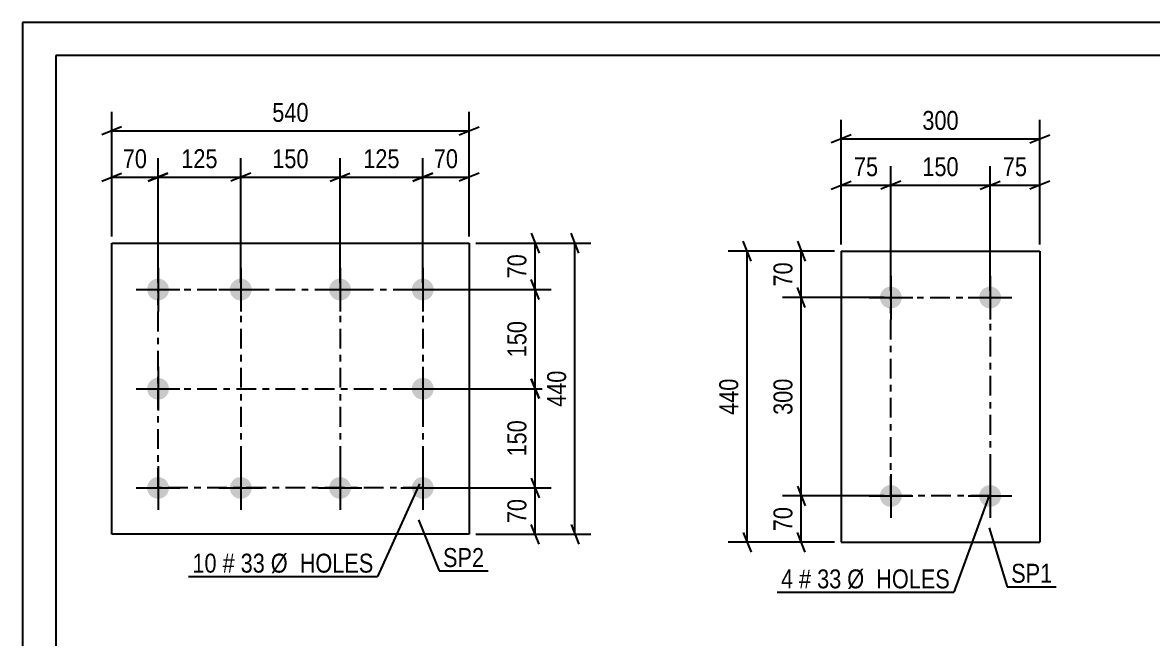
# Model space of a CAD drawing. Header units: millimetres. Extents: x 0 to 594, y 0 to 420.
# Drawn here: x 0 to 170.7, y 326.9 to 420 of the extents above; entities that cross this region are included whole.
import ezdxf

# ---------------------------------------------------------------- set-up
doc = ezdxf.new("R2010")
doc.units = ezdxf.units.MM
doc.linetypes.add('DXK_LINE_DOT3', pattern=[5.9187, 2.979, -0.9799, 0.9799, -0.9799])
doc.styles.add('Arial Narrow', font='ARIALN.TTF', dxfattribs={"height": 0.2})

# ---------------------------------------------------------------- blocks, each defined once
blk = doc.blocks.new('Unknown-389636517-16427 - 80800')
at = {"color": 5, "linetype": 'Continuous'}
for p, q in [((594, 420), (0, 420)), ((0, 420), (0, 0)), ((589, 415), (5, 415)), ((5, 415), (5, 5))]:
    blk.add_line(p, q, dxfattribs=at)
blk = doc.blocks.new('Part-389636517-20413 - 20412')
at = {"color": 2, "linetype": 'Continuous'}
for p, q in [((123.7, 385.43), (123.7, 341.43)), ((123.7, 385.43), (153.7, 385.43)), ((153.7, 385.43), (153.7, 341.43)), ((123.7, 341.43), (153.7, 341.43))]:
    blk.add_line(p, q, dxfattribs=at)
blk = doc.blocks.new('Bolt-389636517-20414 - 20412')
at = {"linetype": 'Continuous'}
for points in [[(131.2, 380.08, -1), (131.2, 376.78, -1)], [(146.2, 380.08, -1), (146.2, 376.78, -1)], [(131.2, 350.08, -1), (131.2, 346.78, -1)], [(146.2, 350.08, -1), (146.2, 346.78, -1)]]:
    blk.add_hatch(color=1, dxfattribs=at).paths.add_polyline_path(points)
at = {"color": 1, "linetype": 'Continuous'}
for p, q in [((131.2, 381.73), (131.2, 375.13)), ((146.2, 381.73), (146.2, 375.13)), ((127.9, 378.43), (134.5, 378.43)), ((142.9, 378.43), (149.5, 378.43)), ((131.2, 351.73), (131.2, 345.13)), ((146.2, 351.73), (146.2, 345.13)), ((127.9, 348.43), (134.5, 348.43)), ((142.9, 348.43), (149.5, 348.43))]:
    blk.add_line(p, q, dxfattribs=at)
blk = doc.blocks.new('Part-389636517-20421 - 20420')
at = {"color": 2, "linetype": 'Continuous'}
for p, q in [((13.47, 342.64), (13.47, 386.64)), ((13.47, 386.64), (67.47, 386.64)), ((67.47, 386.64), (67.47, 342.64)), ((67.47, 342.64), (13.47, 342.64))]:
    blk.add_line(p, q, dxfattribs=at)
blk = doc.blocks.new('Bolt-389636517-20422 - 20420')
at = {"linetype": 'Continuous'}
for points in [[(20.47, 381.29, -1), (20.47, 377.99, -1)], [(32.97, 381.29, -1), (32.97, 377.99, -1)], [(47.97, 381.29, -1), (47.97, 377.99, -1)], [(60.47, 381.29, -1), (60.47, 377.99, -1)], [(20.47, 366.29, -1), (20.47, 362.99, -1)], [(60.47, 366.29, -1), (60.47, 362.99, -1)], [(20.47, 351.29, -1), (20.47, 347.99, -1)], [(32.97, 351.29, -1), (32.97, 347.99, -1)], [(47.97, 351.29, -1), (47.97, 347.99, -1)], [(60.47, 351.29, -1), (60.47, 347.99, -1)]]:
    blk.add_hatch(color=1, dxfattribs=at).paths.add_polyline_path(points)
at = {"color": 1, "linetype": 'Continuous'}
for p, q in [((20.47, 382.94), (20.47, 376.34)), ((32.97, 382.94), (32.97, 376.34)), ((47.97, 382.94), (47.97, 376.34)), ((60.47, 382.94), (60.47, 376.34)), ((17.17, 379.64), (23.77, 379.64)), ((29.67, 379.64), (36.27, 379.64)), ((44.67, 379.64), (51.27, 379.64)), ((57.17, 379.64), (63.77, 379.64)), ((20.47, 367.94), (20.47, 361.34)), ((60.47, 367.94), (60.47, 361.34)), ((17.17, 364.64), (23.77, 364.64)), ((57.17, 364.64), (63.77, 364.64)), ((20.47, 352.94), (20.47, 346.34)), ((32.97, 352.94), (32.97, 346.34)), ((47.97, 352.94), (47.97, 346.34)), ((60.47, 352.94), (60.47, 346.34)), ((17.17, 349.64), (23.77, 349.64)), ((29.67, 349.64), (36.27, 349.64)), ((44.67, 349.64), (51.27, 349.64)), ((57.17, 349.64), (63.77, 349.64))]:
    blk.add_line(p, q, dxfattribs=at)
blk = doc.blocks.new('Rectangle-389636517-40207 - 20412')
at = {"color": 1, "linetype": 'DXK_LINE_DOT3'}
blk.add_lwpolyline([(131.2, 378.43), (146.2, 378.43), (146.2, 348.43), (131.2, 348.43), (131.2, 378.43)], close=True, dxfattribs=at)
blk = doc.blocks.new('Rectangle-389636517-40169 - 20420')
at = {"color": 1, "linetype": 'DXK_LINE_DOT3'}
blk.add_lwpolyline([(20.47, 379.64), (60.47, 379.64), (60.47, 349.64), (20.47, 349.64), (20.47, 379.64)], close=True, dxfattribs=at)
blk = doc.blocks.new('Line-389636517-40179 - 20420')
at = {"color": 1, "linetype": 'DXK_LINE_DOT3'}
blk.add_line((20.47, 364.64), (60.47, 364.64), dxfattribs=at)
blk = doc.blocks.new('Line-389636517-40186 - 20420')
at = {"color": 1, "linetype": 'DXK_LINE_DOT3'}
blk.add_line((32.97, 379.64), (32.97, 349.64), dxfattribs=at)
blk = doc.blocks.new('Line-389636517-40193 - 20420')
at = {"color": 1, "linetype": 'DXK_LINE_DOT3'}
blk.add_line((47.97, 379.64), (47.97, 349.64), dxfattribs=at)
blk = doc.blocks.new('StraightDimension-389636517-40219 - 20412')
at = {"color": 7, "linetype": 'Continuous'}
for p, q in [((118.27, 376.93), (117.07, 379.93)), ((130.2, 378.43), (114.82, 378.43)), ((117.67, 348.43), (117.67, 378.43)), ((130.2, 348.43), (114.82, 348.43)), ((117.07, 349.93), (118.27, 346.93))]:
    blk.add_line(p, q, dxfattribs=at)
at = {"color": 0}
blk.add_wipeout([(116.92, 366.77), (112.72, 366.77), (112.72, 360.09), (116.92, 360.09)], dxfattribs=at)
at = {"color": 3, "style": 'Arial Narrow'}
blk.add_text('300', height=2.863, rotation=90.0002, dxfattribs=at).set_placement((116.32, 360.69))
blk = doc.blocks.new('StraightDimension-389636517-40220 - 20412')
at = {"color": 7, "linetype": 'Continuous'}
for p, q in [((130.2, 348.43), (114.82, 348.43)), ((117.07, 349.93), (118.27, 346.93)), ((117.67, 341.43), (117.67, 348.43)), ((118.27, 339.93), (117.07, 342.93)), ((122.7, 341.43), (114.82, 341.43))]:
    blk.add_line(p, q, dxfattribs=at)
at = {"color": 0}
blk.add_wipeout([(116.92, 347.36), (112.72, 347.36), (112.72, 342.5), (116.92, 342.5)], dxfattribs=at)
at = {"color": 3, "style": 'Arial Narrow'}
blk.add_text('70', height=2.863, rotation=90.0002, dxfattribs=at).set_placement((116.32, 343.1))
blk = doc.blocks.new('StraightDimension-389636517-40218 - 20412')
at = {"color": 7, "linetype": 'Continuous'}
for p, q in [((117.07, 386.93), (118.27, 383.93)), ((122.7, 385.43), (114.82, 385.43)), ((117.67, 378.43), (117.67, 385.43)), ((118.27, 376.93), (117.07, 379.93)), ((130.2, 378.43), (114.82, 378.43))]:
    blk.add_line(p, q, dxfattribs=at)
at = {"color": 0}
blk.add_wipeout([(116.92, 384.36), (112.72, 384.36), (112.72, 379.5), (116.92, 379.5)], dxfattribs=at)
at = {"color": 3, "style": 'Arial Narrow'}
blk.add_text('70', height=2.863, rotation=90.0002, dxfattribs=at).set_placement((116.32, 380.1))
blk = doc.blocks.new('StraightDimension-389636517-52480 - 20412')
at = {"color": 7, "linetype": 'Continuous'}
for p, q in [((110.08, 383.93), (108.88, 386.93)), ((122.7, 385.43), (106.63, 385.43)), ((109.48, 341.43), (109.48, 385.43)), ((108.88, 342.93), (110.08, 339.93)), ((122.7, 341.43), (106.63, 341.43))]:
    blk.add_line(p, q, dxfattribs=at)
at = {"color": 0}
blk.add_wipeout([(108.73, 366.77), (104.53, 366.77), (104.53, 360.09), (108.73, 360.09)], dxfattribs=at)
at = {"color": 3, "style": 'Arial Narrow'}
blk.add_text('440', height=2.863, rotation=90.0002, dxfattribs=at).set_placement((108.13, 360.69))
blk = doc.blocks.new('StraightDimension-389636517-52484 - 20412')
at = {"color": 7, "linetype": 'Continuous'}
for p, q in [((146.2, 379.43), (146.2, 398.28)), ((153.7, 386.43), (153.7, 398.28)), ((144.7, 394.83), (147.7, 396.03)), ((146.2, 395.43), (153.7, 395.43)), ((155.2, 396.03), (152.2, 394.83))]:
    blk.add_line(p, q, dxfattribs=at)
at = {"color": 0}
blk.add_wipeout([(152.38, 396.18), (152.38, 400.38), (147.52, 400.38), (147.52, 396.18)], dxfattribs=at)
at = {"color": 3, "style": 'Arial Narrow'}
blk.add_text('75', height=2.863, dxfattribs=at).set_placement((148.12, 396.78))
blk = doc.blocks.new('StraightDimension-389636517-52485 - 20412')
at = {"color": 7, "linetype": 'Continuous'}
for p, q in [((131.2, 379.43), (131.2, 398.28)), ((146.2, 379.43), (146.2, 398.28)), ((132.7, 396.03), (129.7, 394.83)), ((131.2, 395.43), (146.2, 395.43)), ((144.7, 394.83), (147.7, 396.03))]:
    blk.add_line(p, q, dxfattribs=at)
at = {"color": 0}
blk.add_wipeout([(142.04, 396.18), (142.04, 400.38), (135.36, 400.38), (135.36, 396.18)], dxfattribs=at)
at = {"color": 3, "style": 'Arial Narrow'}
blk.add_text('150', height=2.863, dxfattribs=at).set_placement((135.96, 396.78))
blk = doc.blocks.new('StraightDimension-389636517-52486 - 20412')
at = {"color": 7, "linetype": 'Continuous'}
for p, q in [((123.7, 386.43), (123.7, 398.28)), ((131.2, 379.43), (131.2, 398.28)), ((122.2, 394.83), (125.2, 396.03)), ((123.7, 395.43), (131.2, 395.43)), ((132.7, 396.03), (129.7, 394.83))]:
    blk.add_line(p, q, dxfattribs=at)
at = {"color": 0}
blk.add_wipeout([(129.88, 396.18), (129.88, 400.38), (125.02, 400.38), (125.02, 396.18)], dxfattribs=at)
at = {"color": 3, "style": 'Arial Narrow'}
blk.add_text('75', height=2.863, dxfattribs=at).set_placement((125.62, 396.78))
blk = doc.blocks.new('StraightDimension-389636517-52496 - 20412')
at = {"color": 7, "linetype": 'Continuous'}
for p, q in [((123.7, 386.43), (123.7, 405.28)), ((153.7, 386.43), (153.7, 405.28)), ((125.2, 403.03), (122.2, 401.83)), ((152.2, 401.83), (155.2, 403.03)), ((123.7, 402.43), (153.7, 402.43))]:
    blk.add_line(p, q, dxfattribs=at)
at = {"color": 0}
blk.add_wipeout([(142.04, 403.18), (142.04, 407.38), (135.36, 407.38), (135.36, 403.18)], dxfattribs=at)
at = {"color": 3, "style": 'Arial Narrow'}
blk.add_text('300', height=2.863, dxfattribs=at).set_placement((135.96, 403.78))
blk = doc.blocks.new('StraightDimension-389636517-52387 - 20420')
at = {"color": 7, "linetype": 'Continuous'}
for p, q in [((32.97, 380.64), (32.97, 399.49)), ((47.97, 380.64), (47.97, 399.49)), ((34.47, 397.24), (31.47, 396.04)), ((32.97, 396.64), (47.97, 396.64)), ((46.47, 396.04), (49.47, 397.24))]:
    blk.add_line(p, q, dxfattribs=at)
at = {"color": 0}
blk.add_wipeout([(43.81, 397.39), (43.81, 401.59), (37.13, 401.59), (37.13, 397.39)], dxfattribs=at)
at = {"color": 3, "style": 'Arial Narrow'}
blk.add_text('150', height=2.863, dxfattribs=at).set_placement((37.73, 397.99))
blk = doc.blocks.new('StraightDimension-389636517-52365 - 20420')
at = {"color": 7, "linetype": 'Continuous'}
for p, q in [((76.87, 388.14), (78.07, 385.14)), ((68.47, 386.64), (79.87, 386.64)), ((77.47, 379.64), (77.47, 386.64)), ((78.07, 378.14), (76.87, 381.14)), ((61.47, 379.64), (79.87, 379.64))]:
    blk.add_line(p, q, dxfattribs=at)
at = {"color": 0}
blk.add_wipeout([(76.72, 385.57), (72.52, 385.57), (72.52, 380.72), (76.72, 380.72)], dxfattribs=at)
at = {"color": 3, "style": 'Arial Narrow'}
blk.add_text('70', height=2.863, rotation=90.0002, dxfattribs=at).set_placement((76.12, 381.32))
blk = doc.blocks.new('StraightDimension-389636517-52366 - 20420')
at = {"color": 7, "linetype": 'Continuous'}
for p, q in [((78.07, 378.14), (76.87, 381.14)), ((61.47, 379.64), (79.87, 379.64)), ((77.47, 364.64), (77.47, 379.64)), ((76.87, 366.14), (78.07, 363.14)), ((61.47, 364.64), (79.87, 364.64))]:
    blk.add_line(p, q, dxfattribs=at)
at = {"color": 0}
blk.add_wipeout([(76.72, 375.49), (72.52, 375.49), (72.52, 368.8), (76.72, 368.8)], dxfattribs=at)
at = {"color": 3, "style": 'Arial Narrow'}
blk.add_text('150', height=2.863, rotation=90.0002, dxfattribs=at).set_placement((76.12, 369.4))
blk = doc.blocks.new('StraightDimension-389636517-52367 - 20420')
at = {"color": 7, "linetype": 'Continuous'}
for p, q in [((78.07, 363.14), (76.87, 366.14)), ((61.47, 364.64), (79.87, 364.64)), ((77.47, 349.64), (77.47, 364.64)), ((76.87, 351.14), (78.07, 348.14)), ((61.47, 349.64), (79.87, 349.64))]:
    blk.add_line(p, q, dxfattribs=at)
at = {"color": 0}
blk.add_wipeout([(76.72, 360.49), (72.52, 360.49), (72.52, 353.8), (76.72, 353.8)], dxfattribs=at)
at = {"color": 3, "style": 'Arial Narrow'}
blk.add_text('150', height=2.863, rotation=90.0002, dxfattribs=at).set_placement((76.12, 354.4))
blk = doc.blocks.new('StraightDimension-389636517-52368 - 20420')
at = {"color": 7, "linetype": 'Continuous'}
for p, q in [((76.87, 351.14), (78.07, 348.14)), ((61.47, 349.64), (79.87, 349.64)), ((77.47, 342.64), (77.47, 349.64)), ((78.07, 341.14), (76.87, 344.14)), ((68.47, 342.64), (79.87, 342.64))]:
    blk.add_line(p, q, dxfattribs=at)
at = {"color": 0}
blk.add_wipeout([(76.72, 348.57), (72.52, 348.57), (72.52, 343.72), (76.72, 343.72)], dxfattribs=at)
at = {"color": 3, "style": 'Arial Narrow'}
blk.add_text('70', height=2.863, rotation=90.0002, dxfattribs=at).set_placement((76.12, 344.32))
blk = doc.blocks.new('StraightDimension-389636517-52381 - 20420')
at = {"color": 7, "linetype": 'Continuous'}
for p, q in [((84.07, 385.14), (82.87, 388.14)), ((68.47, 386.64), (85.87, 386.64)), ((83.47, 342.64), (83.47, 386.64)), ((82.87, 344.14), (84.07, 341.14)), ((68.47, 342.64), (85.87, 342.64))]:
    blk.add_line(p, q, dxfattribs=at)
at = {"color": 0}
blk.add_wipeout([(82.72, 367.99), (78.52, 367.99), (78.52, 361.3), (82.72, 361.3)], dxfattribs=at)
at = {"color": 3, "style": 'Arial Narrow'}
blk.add_text('440', height=2.863, rotation=90.0002, dxfattribs=at).set_placement((82.12, 361.9))
blk = doc.blocks.new('StraightDimension-389636517-52385 - 20420')
at = {"color": 7, "linetype": 'Continuous'}
for p, q in [((60.47, 380.64), (60.47, 399.49)), ((67.47, 387.64), (67.47, 399.49)), ((58.97, 396.04), (61.97, 397.24)), ((60.47, 396.64), (67.47, 396.64)), ((68.97, 397.24), (65.97, 396.04))]:
    blk.add_line(p, q, dxfattribs=at)
at = {"color": 0}
blk.add_wipeout([(66.4, 397.39), (66.4, 401.59), (61.54, 401.59), (61.54, 397.39)], dxfattribs=at)
at = {"color": 3, "style": 'Arial Narrow'}
blk.add_text('70', height=2.863, dxfattribs=at).set_placement((62.14, 397.99))
blk = doc.blocks.new('StraightDimension-389636517-52386 - 20420')
at = {"color": 7, "linetype": 'Continuous'}
for p, q in [((47.97, 380.64), (47.97, 399.49)), ((60.47, 380.64), (60.47, 399.49)), ((46.47, 396.04), (49.47, 397.24)), ((47.97, 396.64), (60.47, 396.64)), ((61.97, 397.24), (58.97, 396.04))]:
    blk.add_line(p, q, dxfattribs=at)
at = {"color": 0}
blk.add_wipeout([(57.56, 397.39), (57.56, 401.59), (50.88, 401.59), (50.88, 397.39)], dxfattribs=at)
at = {"color": 3, "style": 'Arial Narrow'}
blk.add_text('125', height=2.863, dxfattribs=at).set_placement((51.48, 397.99))
blk = doc.blocks.new('StraightDimension-389636517-52388 - 20420')
at = {"color": 7, "linetype": 'Continuous'}
for p, q in [((20.47, 380.64), (20.47, 399.49)), ((32.97, 380.64), (32.97, 399.49)), ((18.97, 396.04), (21.97, 397.24)), ((20.47, 396.64), (32.97, 396.64)), ((34.47, 397.24), (31.47, 396.04))]:
    blk.add_line(p, q, dxfattribs=at)
at = {"color": 0}
blk.add_wipeout([(30.06, 397.39), (30.06, 401.59), (23.38, 401.59), (23.38, 397.39)], dxfattribs=at)
at = {"color": 3, "style": 'Arial Narrow'}
blk.add_text('125', height=2.863, dxfattribs=at).set_placement((23.98, 397.99))
blk = doc.blocks.new('StraightDimension-389636517-52389 - 20420')
at = {"color": 7, "linetype": 'Continuous'}
for p, q in [((13.47, 387.64), (13.47, 399.49)), ((20.47, 380.64), (20.47, 399.49)), ((11.97, 396.04), (14.97, 397.24)), ((13.47, 396.64), (20.47, 396.64)), ((21.97, 397.24), (18.97, 396.04))]:
    blk.add_line(p, q, dxfattribs=at)
at = {"color": 0}
blk.add_wipeout([(19.4, 397.39), (19.4, 401.59), (14.54, 401.59), (14.54, 397.39)], dxfattribs=at)
at = {"color": 3, "style": 'Arial Narrow'}
blk.add_text('70', height=2.863, dxfattribs=at).set_placement((15.14, 397.99))
blk = doc.blocks.new('StraightDimension-389636517-52405 - 20420')
at = {"color": 7, "linetype": 'Continuous'}
for p, q in [((13.47, 387.64), (13.47, 406.49)), ((67.47, 387.64), (67.47, 406.49)), ((14.97, 404.24), (11.97, 403.04)), ((13.47, 403.64), (67.47, 403.64)), ((65.97, 403.04), (68.97, 404.24))]:
    blk.add_line(p, q, dxfattribs=at)
at = {"color": 0}
blk.add_wipeout([(43.81, 404.39), (43.81, 408.59), (37.13, 408.59), (37.13, 404.39)], dxfattribs=at)
at = {"color": 3, "style": 'Arial Narrow'}
blk.add_text('540', height=2.863, dxfattribs=at).set_placement((37.73, 404.99))
blk = doc.blocks.new('Mark-389636517-21381 - 20412')
at = {"color": 0}
for points in [[(116.43, 334.46), (116.43, 337.46), (114.6, 337.46), (114.6, 334.46)], [(119.16, 334.46), (119.16, 337.46), (117.33, 337.46), (117.33, 334.46)], [(123.71, 334.46), (123.71, 337.46), (120.06, 337.46), (120.06, 334.46)], [(140.14, 334.46), (140.14, 337.46), (124.61, 337.46), (124.61, 334.46)]]:
    blk.add_wipeout(points, dxfattribs=at)
for points in [[(116.43, 334.46), (116.43, 337.46), (114.6, 337.46), (114.6, 334.46)], [(119.16, 334.46), (119.16, 337.46), (117.33, 337.46), (117.33, 334.46)], [(123.71, 334.46), (123.71, 337.46), (120.06, 337.46), (120.06, 334.46)], [(140.14, 334.46), (140.14, 337.46), (124.61, 337.46), (124.61, 334.46)]]:
    blk.add_wipeout(points, dxfattribs=at)
at = {"color": 7, "linetype": 'Continuous'}
for p in [(146.07, 348.51), (114, 333.86)]:
    blk.add_line(p, (140.74, 333.86), dxfattribs=at)
at = {"color": 3, "style": 'Arial Narrow'}
for s, height, p in [('4', 2.86, (114.6, 334.46)), ('#', 2.86, (117.33, 334.46)), ('33', 2.863, (120.06, 334.46)), ('Ø  HOLES', 2.863, (124.61, 334.46))]:
    blk.add_text(s, height=height, dxfattribs=at).set_placement(p)
blk = doc.blocks.new('Mark-389636517-40161 - 20412')
at = {"color": 0}
blk.add_wipeout([(155.59, 335.31), (155.59, 338.31), (149.38, 338.31), (149.38, 335.31)], dxfattribs=at)
blk.add_wipeout([(155.59, 335.31), (155.59, 338.31), (149.38, 338.31), (149.38, 335.31)], dxfattribs=at)
at = {"color": 30, "linetype": 'Continuous'}
for p, q in [((146.04, 343.63), (148.78, 334.71)), ((148.78, 334.71), (156.19, 334.71))]:
    blk.add_line(p, q, dxfattribs=at)
at = {"color": 3, "style": 'Arial Narrow'}
blk.add_text('SP1', height=2.863, dxfattribs=at).set_placement((149.38, 335.31))
blk = doc.blocks.new('Mark-389636517-21383 - 20420')
at = {"color": 0}
for points in [[(29.32, 336.84), (29.32, 339.84), (25.66, 339.84), (25.66, 336.84)], [(32.05, 336.84), (32.05, 339.84), (30.22, 339.84), (30.22, 336.84)], [(36.6, 336.84), (36.6, 339.84), (32.95, 339.84), (32.95, 336.84)], [(53.03, 336.84), (53.03, 339.84), (37.5, 339.84), (37.5, 336.84)]]:
    blk.add_wipeout(points, dxfattribs=at)
for points in [[(29.32, 336.84), (29.32, 339.84), (25.66, 339.84), (25.66, 336.84)], [(32.05, 336.84), (32.05, 339.84), (30.22, 339.84), (30.22, 336.84)], [(36.6, 336.84), (36.6, 339.84), (32.95, 339.84), (32.95, 336.84)], [(53.03, 336.84), (53.03, 339.84), (37.5, 339.84), (37.5, 336.84)]]:
    blk.add_wipeout(points, dxfattribs=at)
at = {"color": 7, "linetype": 'Continuous'}
for p in [(59.95, 350.25), (25.06, 336.24)]:
    blk.add_line(p, (53.63, 336.24), dxfattribs=at)
at = {"color": 3, "style": 'Arial Narrow'}
for s, height, p in [('10', 2.863, (25.66, 336.84)), ('33', 2.863, (32.95, 336.84)), ('Ø  HOLES', 2.863, (37.5, 336.84)), ('#', 2.86, (30.22, 336.84))]:
    blk.add_text(s, height=height, dxfattribs=at).set_placement(p)
blk = doc.blocks.new('Mark-389636517-40200 - 20420')
at = {"color": 0}
blk.add_wipeout([(69.74, 337.69), (69.74, 340.69), (63.53, 340.69), (63.53, 337.69)], dxfattribs=at)
blk.add_wipeout([(69.74, 337.69), (69.74, 340.69), (63.53, 340.69), (63.53, 337.69)], dxfattribs=at)
at = {"color": 30, "linetype": 'Continuous'}
for p, q in [((59.83, 344.8), (62.93, 337.09)), ((62.93, 337.09), (70.34, 337.09))]:
    blk.add_line(p, q, dxfattribs=at)
at = {"color": 3, "style": 'Arial Narrow'}
blk.add_text('SP2', height=2.863, dxfattribs=at).set_placement((63.53, 337.69))

msp = doc.modelspace()

# ---------------------------------------------------------------- block references
for name in ['Unknown-389636517-16427 - 80800', 'Part-389636517-20421 - 20420', 'Part-389636517-20413 - 20412', 'Bolt-389636517-20422 - 20420', 'Bolt-389636517-20414 - 20412', 'Rectangle-389636517-40169 - 20420', 'Line-389636517-40186 - 20420', 'Line-389636517-40193 - 20420', 'Rectangle-389636517-40207 - 20412', 'Line-389636517-40179 - 20420']:
    msp.add_blockref(name, (0, 0))

# ---------------------------------------------------------------- next in the draw order: block references
for name in ['StraightDimension-389636517-52387 - 20420', 'StraightDimension-389636517-52484 - 20412', 'StraightDimension-389636517-52365 - 20420', 'StraightDimension-389636517-40219 - 20412', 'Mark-389636517-21383 - 20420']:
    msp.add_blockref(name, (0, 0))

# ---------------------------------------------------------------- next in the draw order: block references
for name in ['StraightDimension-389636517-52388 - 20420', 'StraightDimension-389636517-40218 - 20412', 'StraightDimension-389636517-52366 - 20420', 'StraightDimension-389636517-40220 - 20412']:
    msp.add_blockref(name, (0, 0))

# ---------------------------------------------------------------- next in the draw order: block references
for name in ['StraightDimension-389636517-52389 - 20420', 'StraightDimension-389636517-52485 - 20412', 'StraightDimension-389636517-52480 - 20412', 'StraightDimension-389636517-52367 - 20420']:
    msp.add_blockref(name, (0, 0))

# ---------------------------------------------------------------- next in the draw order: block references
for name in ['StraightDimension-389636517-52486 - 20412', 'StraightDimension-389636517-52368 - 20420', 'Mark-389636517-21381 - 20412']:
    msp.add_blockref(name, (0, 0))

# ---------------------------------------------------------------- next in the draw order: block references
for name in ['StraightDimension-389636517-52496 - 20412', 'StraightDimension-389636517-52381 - 20420', 'Mark-389636517-40161 - 20412']:
    msp.add_blockref(name, (0, 0))

# ---------------------------------------------------------------- next in the draw order: block references
for name in ['StraightDimension-389636517-52385 - 20420', 'Mark-389636517-40200 - 20420']:
    msp.add_blockref(name, (0, 0))

# ---------------------------------------------------------------- next in the draw order: block references
msp.add_blockref('StraightDimension-389636517-52386 - 20420', (0, 0))

# ---------------------------------------------------------------- next in the draw order: block references
msp.add_blockref('StraightDimension-389636517-52405 - 20420', (0, 0))

doc.saveas('drawing.dxf')
